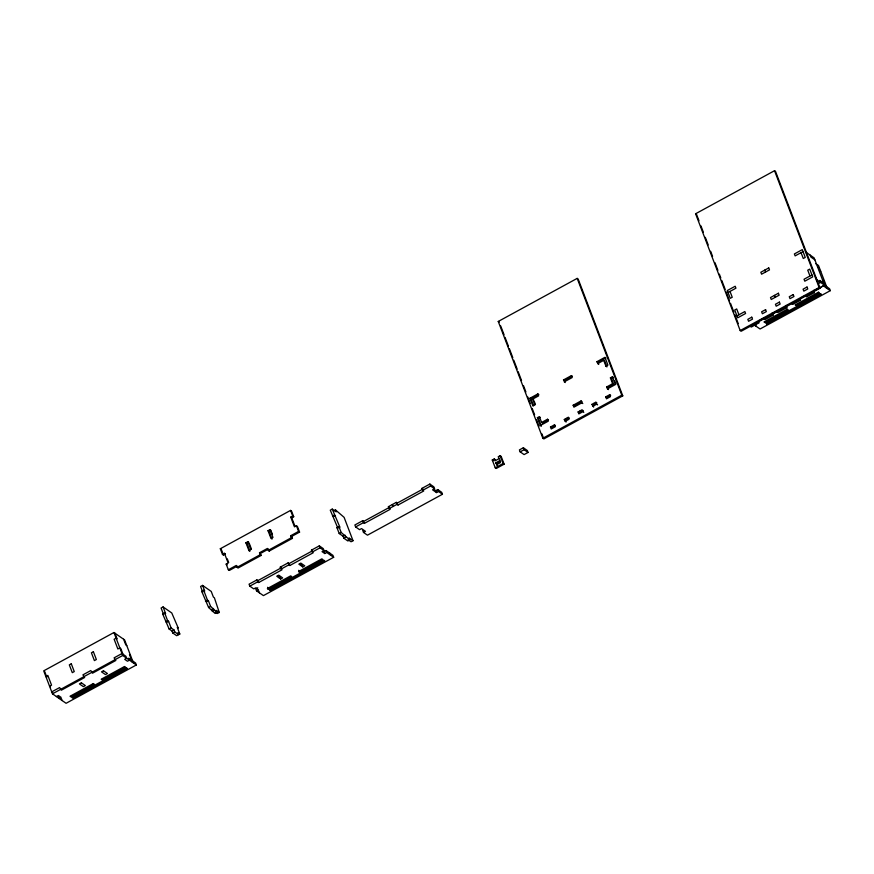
<?xml version="1.0" encoding="UTF-8"?>
<svg xmlns="http://www.w3.org/2000/svg" width="874" height="874" viewBox="0 0 874 874"><rect width="100%" height="100%" fill="white"/><g stroke="black" fill="none" stroke-linecap="round" stroke-linejoin="round"><path stroke-width="1.31" d="M498.256 321.457L577.19 278.38L578.173 279.068L622.769 395.856L543.836 438.934L542.852 438.245L498.256 321.457L499.24 322.135M695.584 213.769L774.528 170.703L775.511 171.38L820.107 288.18L741.174 331.246L740.191 330.558L695.584 213.769L696.578 214.458L699.003 220.805M222.466 554.389L224.443 553.308L225.426 553.996L223.449 555.066L222.466 554.389L220.314 548.741L290.561 510.405L291.545 511.093L293.708 516.742L291.73 517.812L290.747 517.124L292.714 516.053L293.708 516.742M245.922 542.754L247.899 541.683L248.882 542.372L246.916 543.442L245.922 542.754L248.904 550.544L249.888 551.232L246.916 543.442M270 529.622L272.972 537.412L271.006 538.482L268.023 530.704L270 529.622L272.098 533.227M268.023 530.704L269.017 531.381L270.984 530.31M248.904 550.544L250.871 549.473L247.899 541.683M237.215 566.144L229.327 570.449L228.343 569.761L226.18 564.112L228.158 563.042L224.443 553.308M299.574 532.113L298.591 531.425L290.692 535.729L291.687 536.418L299.574 532.113L297.422 526.465L296.439 525.787L294.462 526.858L290.747 517.124M529.961 398.238L537.849 393.923L538.843 394.611L530.944 398.926L529.961 398.238L532.932 406.017L534.91 404.946L532.67 399.101L538.592 395.878L537.849 393.923M563.501 379.928L571.399 375.623L572.383 376.312L564.495 380.616L563.501 379.928L565.238 382.561M597.051 361.628L604.95 357.313L607.922 365.103L605.944 366.184L603.716 360.339L597.794 363.573L597.051 361.628L598.777 364.261L597.794 363.573M598.034 362.306L605.933 358.001M564.243 381.872L572.142 377.568L571.399 375.623M728.042 292.495L735.93 288.191L735.187 286.246L727.288 290.55L730.271 298.34L732.237 297.258L730.009 291.424M803.02 251.581L795.132 255.885L794.39 253.941L802.277 249.636L805.249 257.426L803.282 258.496L801.054 252.662M332.262 509.094L330.285 510.176L337.965 528.377L336.971 527.688L338.948 526.618L339.931 527.306L332.262 509.094L336.206 511.847L335.463 509.903L333.486 510.973M228.343 569.761L236.231 565.456L237.957 568.089L261.25 555.383L259.512 552.75L267.411 548.446L269.137 551.079L292.429 538.373L291.687 536.418M133.383 662.907L124.611 639.932L113.948 632.514L43.7 670.85L52.473 693.814L66.085 703.297L136.344 664.972L135.601 663.016L128.686 658.209L129.428 660.154L127.462 661.236L124.698 659.313L126.664 658.231L125.922 656.287L121.978 653.534L114.09 657.849L115.816 660.482L92.535 673.188L90.798 670.555L82.91 674.859L84.636 677.492L61.355 690.198L59.618 687.565L51.73 691.869L52.713 692.558M260.507 553.439L268.394 549.123L269.137 551.079M163.088 606.927L161.111 608.009L163.646 614.619L162.651 613.941L164.629 612.86L165.612 613.548L163.088 606.927L171.774 612.98L178.263 628.067L177.269 627.379L179.804 634L176.69 635.715L172.746 632.962L172.003 631.017L169.141 629.029L162.651 613.941M215.321 612.161L217.298 613.537L219.265 612.466L214.381 597.772L213.398 597.084L211.235 591.436L202.56 585.394L200.583 586.465L202.309 590.988M236.974 567.401L260.255 554.695L261.25 555.383M268.154 550.391L291.435 537.685L292.429 538.373M332.513 516.01L334.491 514.939M333.507 516.698L335.474 515.627M219.265 612.466L216.304 610.402L217.047 612.346L215.08 613.428L208.613 607.496L201.752 591.425L203.718 590.354L204.713 591.043L202.56 585.394M537.39 417.696L538.373 418.384L541.356 426.173L540.361 425.485L537.39 417.696L539.367 416.625L541.596 422.459L542.579 423.147L548.501 419.924L547.517 419.236L541.596 422.459M610.402 377.863L612.379 376.781L613.362 377.47L611.396 378.54L610.402 377.863L612.63 383.697L613.624 384.385L607.703 387.619L606.72 386.931L612.63 383.697M165.623 621.72L167.6 620.649L168.584 621.338L171.118 627.947L173.981 629.946L174.724 631.891L178.667 634.644L177.925 632.689L179.804 634M538.373 418.384L540.351 417.313M205.466 601.159L207.444 600.088L208.427 600.766L210.579 606.414L217.047 612.346M166.617 622.408L168.584 621.338M206.45 601.847L208.427 600.766M573.169 405.23L581.057 400.926L582.051 401.614L574.152 405.918L573.169 405.23L573.912 407.175L581.8 402.87L582.794 403.559M736.957 315.864L744.845 311.548L745.598 313.493L737.7 317.808L734.728 310.019L736.695 308.937L738.934 314.782M811.946 274.939L804.047 279.243L804.79 281.199L812.689 276.883L809.717 269.105L807.74 270.175L809.969 276.02M339.21 533.533L341.177 532.452L349.818 539.903L347.841 540.973L343.897 538.231L343.154 536.275L339.21 533.533L336.971 527.688M363.508 532.43L367.462 535.172L442.452 494.258L438.497 491.505L436.53 492.586L432.575 489.833L434.553 488.763L433.81 486.807L429.866 484.065L421.967 488.369L423.693 491.002L398.041 505.008L396.315 502.364L388.417 506.68L390.154 509.313L364.502 523.308L362.765 520.675L354.877 524.979L355.62 526.924L359.564 529.677L361.541 528.595L365.485 531.348L363.508 532.43L362.765 530.474M363.759 521.363L389.411 507.368L388.417 506.68M397.299 503.053L422.95 489.058L421.967 488.369M256.519 590.813L263.424 595.62L333.671 557.284L326.767 552.477L324.8 553.548L322.036 551.625L324.003 550.554L323.26 548.61L319.316 545.857L311.417 550.161L313.154 552.794L289.862 565.5L288.136 562.867L280.237 567.182L281.974 569.815L258.682 582.521L256.956 579.888L249.068 584.193L249.811 586.137L253.755 588.89L255.732 587.809L258.486 589.731L256.519 590.813L255.776 588.868L257.743 587.787M540.361 425.485L548.26 421.181L547.517 419.236M606.72 386.931L607.463 388.875L615.351 384.571L612.379 376.781M355.62 526.924L363.508 522.619L364.502 523.308M389.159 508.624L397.058 504.32L398.041 505.008M422.71 490.314L430.609 486.01L434.553 488.763M169.141 629.029L171.118 627.947M208.613 607.496L210.579 606.414M257.939 580.576L281.231 567.86L280.237 567.182M289.119 563.555L312.411 550.849L311.417 550.161M52.473 693.814L122.721 655.489L136.344 664.972M249.811 586.137L257.699 581.833L258.682 582.521M280.98 569.127L288.879 564.822L289.862 565.5M312.16 552.106L320.059 547.801L324.003 550.554M343.154 536.275L345.121 535.205M172.003 631.017L173.981 629.946M211.574 609.549L213.54 608.479M343.897 538.231L345.875 537.149M56.417 696.567L58.394 695.486L61.158 697.419L59.181 698.49L58.438 696.545M172.746 632.962L174.724 631.891M212.316 611.505L214.283 610.423M550.489 427.015L554.433 424.862L555.416 425.551L551.472 427.703L550.489 427.015L551.232 428.97L555.176 426.807L554.433 424.862M564.298 419.476L568.253 417.324L569.236 418.012L565.292 420.165L564.298 419.476L565.041 421.432L568.996 419.269L568.253 417.324M582.805 411.73L578.861 413.894L578.118 411.938L582.062 409.786L583.788 412.419M591.927 404.4L595.871 402.248L596.866 402.936L592.911 405.088L591.927 404.4L593.654 407.044L592.911 405.088M605.737 396.872L609.691 394.709L610.675 395.398L606.731 397.55L605.737 396.872L606.48 398.817L610.434 396.665L609.691 394.709M333.671 557.284L332.928 555.34L326.024 550.533L324.046 551.603L324.8 553.548M433.81 489.265L435.787 490.642L437.754 489.56L441.709 492.313L442.452 494.258M499.928 459.418L498.191 456.774L500.168 455.704L501.152 456.392L504.123 464.17L496.235 468.486L495.252 467.798L492.27 460.008L494.247 458.937L495.23 459.615M583.045 410.474L579.101 412.626L578.118 411.938M592.67 406.355L596.614 404.203L597.608 404.881M818.61 283.46L820.577 282.378L819.834 280.434L823.789 283.187M498.934 458.73L494.99 460.882L494.247 458.937M280.696 578.97L282.663 577.889L278.719 575.147L276.741 576.217L280.696 578.97L279.942 577.026L277.976 575.649L278.719 577.594M302.797 566.909L304.764 565.828L300.82 563.085L298.842 564.156L302.797 566.909L302.043 564.965L300.077 563.588M335.463 509.903L344.105 517.342L353.02 540.7L351.053 541.782L348.092 539.717M495.733 462.827L499.677 460.674L500.671 461.363L496.716 463.515L495.733 462.827L497.459 465.46L496.716 463.515M523.362 447.75L519.418 449.902L520.161 451.847L524.105 454.6L528.049 452.448L527.306 450.503L523.362 447.75L524.105 449.695L528.049 452.448M542.852 438.245L621.785 395.168L622.769 395.856M740.191 330.558L819.124 287.491L820.107 288.18M759.069 320.856L763.821 318.256M772.157 313.711L778.111 310.467M786.436 305.911L788.818 304.622M800.726 298.121L804.299 296.177M813.814 290.976L824.532 285.132L814.12 257.885L806.232 252.378L806.975 254.334M821.418 286.923L823.395 285.853L830.3 290.66L760.052 328.995L754.131 324.877M268.362 589.251L291.643 576.545L290.66 575.857L267.368 588.563L268.362 589.251L267.619 587.306M299.542 572.241L322.823 559.535L321.84 558.847L298.547 571.552L299.542 572.241L298.799 570.296M496.476 464.771L500.42 462.619L499.677 460.674M520.161 451.847L524.105 449.695M777.314 312.346L779.291 311.264M772.987 315.208L765.1 319.513L764.105 318.835L772.004 314.52L772.987 315.208L772.146 312.99M786.808 307.67L778.909 311.985L777.926 311.297L785.813 306.982L786.808 307.67L785.955 305.452M814.426 292.593L806.538 296.909L805.555 296.22L813.443 291.905L814.426 292.593L813.585 290.376M270.328 590.627L324.8 560.911L323.806 560.223L269.345 589.939L270.328 590.627L269.585 588.683M495.252 467.798L503.14 463.493L504.123 464.17M766.957 324.003L821.418 294.287L820.435 293.598L765.974 323.314L766.957 324.003L766.214 322.058M814.863 259.829L810.919 257.076L810.176 255.132M815.606 263.566L818.567 265.63L827.339 288.595M820.719 271.279L819.736 270.59L817.583 264.942M824.444 281.013L823.45 280.325L826.356 287.917M603.716 360.339L604.699 361.028L606.927 366.862L605.944 366.184M607.463 388.875L608.446 389.564L607.703 387.619M593.905 403.329L594.888 404.017M580.085 410.867L581.079 411.556M566.276 418.406L567.259 419.094M532.67 399.101L533.664 399.789M492.27 460.008L493.264 460.696M353.02 540.7L349.076 537.947L349.818 539.903M271.486 533.511L272.47 534.2M220.314 548.741L221.297 549.429L223.449 555.066M226.18 564.112L227.174 564.801M201.752 591.425L202.735 592.113M126.763 645.58L125.78 644.892L123.627 639.255M130.477 655.314L129.494 654.626L132.389 662.219M50.561 686.92L49.567 686.232L51.544 685.15L47.83 675.416L45.852 676.498L46.846 677.186L44.683 671.538M830.3 290.66L829.557 288.715L816.633 279.636L815.89 277.692M774.528 170.703L819.124 287.491M764.783 270.099L765.526 272.043M774.451 295.401L775.194 297.346M755.355 324.298L756.097 326.242M700.937 225.885L703.362 232.233M705.296 237.313L708.213 244.928M710.638 251.275L712.572 256.355M714.998 262.703L717.904 270.317M719.357 274.119L720.81 277.932M721.782 280.467L725.18 289.36M726.141 291.894L729.539 300.776M730.511 303.322L733.898 312.204M734.87 314.749L738.268 323.631M577.19 278.38L621.785 395.168M614.641 380.802L615.919 384.145M611.396 378.54L613.624 384.385M595.871 402.248L596.614 404.203M581.057 400.926L581.8 402.87M565.292 420.165L566.035 422.109M534.112 400.958L535.445 404.465M530.944 398.926L533.49 405.591M500.693 325.947L504.09 334.829M505.052 337.375L508.45 346.257M509.422 348.802L512.809 357.684M513.781 360.219L517.179 369.112M518.151 371.647L521.538 380.529M523.482 385.609L525.897 391.956M527.841 397.036L530.267 403.384M532.2 408.464L534.626 414.811M536.57 419.891L538.985 426.239M541.902 433.854L543.355 437.656M500.168 455.704L503.14 463.493M437.754 489.56L438.497 491.505M435.787 490.642L436.53 492.586M429.866 484.065L430.609 486.01M396.315 502.364L397.058 504.32M392.371 504.527L393.114 506.472M362.765 520.675L363.508 522.619M338.948 526.618L341.177 532.452M329.968 553.275L330.711 555.219M328.985 552.587L329.727 554.542M326.024 550.533L326.767 552.477M319.316 545.857L320.059 547.801M290.561 510.405L292.714 516.053M296.439 525.787L298.591 531.425M291.73 517.812L294.986 526.334M290.692 535.729L291.435 537.685M288.136 562.867L288.879 564.822M269.017 531.381L271.989 539.171M259.512 552.75L260.255 554.695M249.308 543.486L251.439 549.047M256.956 579.888L257.699 581.833M258.737 590.922L259.48 592.867M227.284 558.857L228.682 562.506M203.718 590.354L207.444 600.088M164.629 612.86L167.6 620.649M114.942 633.202L117.094 638.85L116.111 638.162L114.133 639.233L117.848 648.967L119.825 647.896L120.809 648.584L122.961 654.222M113.948 632.514L122.721 655.489M61.399 698.61L62.141 700.555M768.738 267.936L760.839 272.251L761.582 274.196L769.481 269.891L768.738 267.936M71.286 663.792L69.319 664.874L72.291 672.652L74.257 671.582L71.286 663.792M93.387 651.731L91.42 652.812L94.392 660.591L96.359 659.52L93.387 651.731M778.395 293.249L770.507 297.553L771.25 299.498L779.138 295.193L778.395 293.249M81.38 682.823L79.403 683.905L83.358 686.647L85.324 685.577L81.38 682.823M103.482 670.762L101.504 671.844L105.459 674.586L107.426 673.515L103.482 670.762M751.771 317.186L747.827 319.338L748.57 321.282L752.514 319.13L751.771 317.186M765.58 309.647L761.636 311.799L762.379 313.744L766.323 311.592L765.58 309.647M779.4 302.109L775.446 304.261L776.188 306.206L780.143 304.054L779.4 302.109M793.21 294.571L789.266 296.723L790.009 298.668L793.953 296.515L793.21 294.571M807.019 287.033L803.075 289.185L803.818 291.129L807.762 288.977L807.019 287.033M93.321 683.544L70.04 696.25L71.023 696.928L94.305 684.222L93.321 683.544M124.501 666.523L101.209 679.229L102.203 679.917L125.485 667.212L124.501 666.523M758.195 322.058L750.296 326.373L751.279 327.051L759.178 322.746L758.195 322.058M799.634 299.443L791.735 303.759L792.729 304.447L800.617 300.132L799.634 299.443M126.479 667.9L72.007 697.616L73.001 698.304L127.462 668.588L126.479 667.9M787.277 309.232L763.996 321.938L764.979 322.626L788.272 309.92L787.277 309.232M818.457 292.222L795.176 304.928L796.159 305.616L819.441 292.91L818.457 292.222"/></g></svg>
